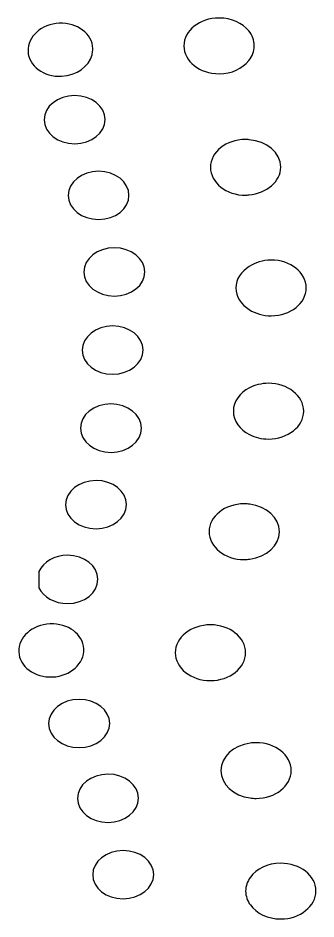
# Model space of a CAD drawing. Header units: centimetres. Extents: x -13.4 to 13.4, y -13.4 to 13.3.
# Drawn here: x 12.137 to 13.223, y -9.84 to -6.553 of the extents above; entities that cross this region are included whole.
import ezdxf

# ---------------------------------------------------------------- set-up
doc = ezdxf.new("R2010")
doc.units = ezdxf.units.CM
doc.header["$MEASUREMENT"] = 0
doc.layers.add('Layer 1', color=7, linetype='Continuous')

msp = doc.modelspace()

# ---------------------------------------------------------------- linework, layer by layer
at = {"layer": 'Layer 1', "color": 222, "lineweight": 25}
for points, knots in [([(12.28783, -6.57168), (12.35323, -6.56871), (12.4078, -6.61003), (12.4102, -6.66346), (12.4102, -6.66346), (12.4102, -6.66579), (12.40946, -6.66778), (12.40938, -6.67007), (12.40938, -6.67007), (12.40912, -6.67609), (12.40845, -6.68171), (12.40689, -6.68743), (12.40689, -6.68743), (12.39552, -6.72965), (12.35117, -6.76265), (12.2961, -6.76515), (12.2961, -6.76515), (12.2307, -6.76812), (12.17615, -6.72762), (12.17373, -6.6742), (12.17373, -6.6742), (12.17127, -6.62077), (12.22245, -6.57464), (12.28783, -6.57167), (12.28783, -6.57167), (12.28783, -6.57167), (12.28783, -6.57168), (12.28783, -6.57168)], [0, 0, 0, 0, 0.125, 0.125, 0.125, 0.125, 0.25, 0.25, 0.25, 0.25, 0.375, 0.375, 0.375, 0.375, 0.5, 0.5, 0.5, 0.5, 0.625, 0.625, 0.625, 0.625, 0.75, 0.75, 0.75, 0.75, 1, 1, 1, 1]), ([(12.86991, -6.55266), (12.91559, -6.55258), (12.95548, -6.57131), (12.97823, -6.59979), (12.97823, -6.59979), (12.99071, -6.61543), (12.99804, -6.63363), (12.99807, -6.65353), (12.99807, -6.65353), (12.99807, -6.67343), (12.99065, -6.69242), (12.97823, -6.7081), (12.97823, -6.7081), (12.95559, -6.73667), (12.91562, -6.75597), (12.86991, -6.75606), (12.86991, -6.75606), (12.79913, -6.75619), (12.74186, -6.71045), (12.74175, -6.65436), (12.74175, -6.65436), (12.74175, -6.59827), (12.79914, -6.5528), (12.86991, -6.55266)], [0, 0, 0, 0, 0.1428571, 0.1428571, 0.1428571, 0.1428571, 0.2857143, 0.2857143, 0.2857143, 0.2857143, 0.4285714, 0.4285714, 0.4285714, 0.4285714, 0.5714286, 0.5714286, 0.5714286, 0.5714286, 0.7142857, 0.7142857, 0.7142857, 0.7142857, 1, 1, 1, 1]), ([(12.34323, -6.83543), (12.40451, -6.83532), (12.4547, -6.87448), (12.45485, -6.92307), (12.45485, -6.92307), (12.45485, -6.97166), (12.40539, -7.01142), (12.34405, -7.01154), (12.34405, -7.01154), (12.28277, -7.01165), (12.23252, -6.97249), (12.23243, -6.9239), (12.23243, -6.9239), (12.23243, -6.87531), (12.28195, -6.83555), (12.34322, -6.83543), (12.34322, -6.83543), (12.34322, -6.83543), (12.34323, -6.83543), (12.34323, -6.83543)], [0, 0, 0, 0, 0.1666667, 0.1666667, 0.1666667, 0.1666667, 0.3333333, 0.3333333, 0.3333333, 0.3333333, 0.5, 0.5, 0.5, 0.5, 0.6666667, 0.6666667, 0.6666667, 0.6666667, 1, 1, 1, 1]), ([(12.96582, -6.99584), (12.97018, -6.99583), (12.97478, -6.99635), (12.97905, -6.99667), (12.97905, -6.99667), (13.04374, -7.00171), (13.09473, -7.04411), (13.09481, -7.09672), (13.09481, -7.09672), (13.09481, -7.14932), (13.04376, -7.1923), (12.97905, -7.19759), (12.97905, -7.19759), (12.97478, -7.19793), (12.971, -7.19924), (12.96665, -7.19924), (12.96665, -7.19924), (12.89587, -7.19937), (12.83859, -7.15363), (12.83849, -7.09754), (12.83849, -7.09754), (12.83849, -7.04145), (12.89505, -6.99598), (12.96582, -6.99584)], [0, 0, 0, 0, 0.1428571, 0.1428571, 0.1428571, 0.1428571, 0.2857143, 0.2857143, 0.2857143, 0.2857143, 0.4285714, 0.4285714, 0.4285714, 0.4285714, 0.5714286, 0.5714286, 0.5714286, 0.5714286, 0.7142857, 0.7142857, 0.7142857, 0.7142857, 1, 1, 1, 1]), ([(12.43087, -7.11159), (12.49215, -7.11148), (12.54158, -7.15147), (12.54166, -7.20006), (12.54166, -7.20006), (12.54166, -7.24865), (12.49215, -7.28759), (12.43087, -7.2877), (12.43087, -7.2877), (12.36959, -7.28781), (12.32016, -7.24865), (12.32008, -7.20006), (12.32008, -7.20006), (12.32008, -7.15147), (12.3696, -7.11171), (12.43087, -7.11159)], [0, 0, 0, 0, 0.2, 0.2, 0.2, 0.2, 0.4, 0.4, 0.4, 0.4, 0.6, 0.6, 0.6, 0.6, 1, 1, 1, 1]), ([(12.48792, -7.39106), (12.5492, -7.39095), (12.59941, -7.43014), (12.59954, -7.4787), (12.59954, -7.4787), (12.59954, -7.52729), (12.55002, -7.56705), (12.48875, -7.56717), (12.48875, -7.56717), (12.42747, -7.56728), (12.37728, -7.52812), (12.37713, -7.47953), (12.37713, -7.47953), (12.37713, -7.43094), (12.42659, -7.39118), (12.48793, -7.39106), (12.48793, -7.39106), (12.48793, -7.39106), (12.48792, -7.39106), (12.48792, -7.39106)], [0, 0, 0, 0, 0.1666667, 0.1666667, 0.1666667, 0.1666667, 0.3333333, 0.3333333, 0.3333333, 0.3333333, 0.5, 0.5, 0.5, 0.5, 0.6666667, 0.6666667, 0.6666667, 0.6666667, 1, 1, 1, 1]), ([(13.05926, -7.43571), (13.13, -7.43558), (13.18732, -7.48132), (13.18742, -7.53741), (13.18742, -7.53741), (13.18742, -7.5935), (13.13082, -7.63897), (13.06009, -7.63911), (13.06009, -7.63911), (13.02976, -7.63916), (13.00186, -7.63069), (12.97989, -7.61679), (12.97989, -7.61679), (12.95057, -7.59823), (12.93116, -7.56949), (12.93111, -7.53741), (12.93111, -7.53741), (12.93111, -7.50533), (12.95068, -7.47754), (12.97989, -7.45886), (12.97989, -7.45886), (13.00177, -7.44487), (13.02894, -7.43577), (13.05927, -7.43571), (13.05927, -7.43571), (13.05927, -7.43571), (13.05926, -7.43571), (13.05926, -7.43571)], [0, 0, 0, 0, 0.125, 0.125, 0.125, 0.125, 0.25, 0.25, 0.25, 0.25, 0.375, 0.375, 0.375, 0.375, 0.5, 0.5, 0.5, 0.5, 0.625, 0.625, 0.625, 0.625, 0.75, 0.75, 0.75, 0.75, 1, 1, 1, 1]), ([(12.48213, -7.67631), (12.54341, -7.6762), (12.59283, -7.71536), (12.59292, -7.76395), (12.59292, -7.76395), (12.59292, -7.81254), (12.5434, -7.8523), (12.48213, -7.85242), (12.48213, -7.85242), (12.42085, -7.85253), (12.37142, -7.81337), (12.37134, -7.76478), (12.37134, -7.76478), (12.37134, -7.71619), (12.42086, -7.67643), (12.48213, -7.67631)], [0, 0, 0, 0, 0.2, 0.2, 0.2, 0.2, 0.4, 0.4, 0.4, 0.4, 0.6, 0.6, 0.6, 0.6, 1, 1, 1, 1]), ([(13.04933, -7.8855), (13.12007, -7.88537), (13.17822, -7.93111), (13.17831, -7.9872), (13.17831, -7.9872), (13.17831, -8.04329), (13.12088, -8.08876), (13.05015, -8.0889), (13.05015, -8.0889), (13.02459, -8.08895), (13.00066, -8.08252), (12.9807, -8.07236), (12.9807, -8.07236), (12.94528, -8.05433), (12.92206, -8.02306), (12.92199, -7.9872), (12.92199, -7.9872), (12.92199, -7.95134), (12.94527, -7.9202), (12.9807, -7.90204), (12.9807, -7.90204), (13.00068, -7.8918), (13.02381, -7.88555), (13.04932, -7.8855), (13.04932, -7.8855), (13.04932, -7.8855), (13.04933, -7.8855), (13.04933, -7.8855)], [0, 0, 0, 0, 0.125, 0.125, 0.125, 0.125, 0.25, 0.25, 0.25, 0.25, 0.375, 0.375, 0.375, 0.375, 0.5, 0.5, 0.5, 0.5, 0.625, 0.625, 0.625, 0.625, 0.75, 0.75, 0.75, 0.75, 1, 1, 1, 1]), ([(12.47552, -7.96074), (12.5368, -7.96063), (12.58699, -8.00062), (12.58714, -8.04921), (12.58714, -8.04921), (12.58714, -8.0978), (12.53768, -8.13756), (12.47634, -8.13768), (12.47634, -8.13768), (12.41506, -8.13779), (12.36481, -8.0978), (12.36472, -8.04921), (12.36472, -8.04921), (12.36472, -8.00062), (12.41424, -7.96086), (12.47551, -7.96074), (12.47551, -7.96074), (12.47551, -7.96074), (12.47552, -7.96074), (12.47552, -7.96074)], [0, 0, 0, 0, 0.1666667, 0.1666667, 0.1666667, 0.1666667, 0.3333333, 0.3333333, 0.3333333, 0.3333333, 0.5, 0.5, 0.5, 0.5, 0.6666667, 0.6666667, 0.6666667, 0.6666667, 1, 1, 1, 1]), ([(12.42178, -8.2402), (12.48306, -8.24009), (12.5325, -8.27925), (12.53257, -8.32784), (12.53257, -8.32784), (12.53257, -8.37643), (12.48303, -8.41619), (12.42178, -8.41631), (12.42178, -8.41631), (12.3605, -8.41642), (12.31025, -8.37726), (12.31016, -8.32867), (12.31016, -8.32867), (12.31016, -8.28008), (12.36044, -8.24032), (12.42178, -8.2402)], [0, 0, 0, 0, 0.2, 0.2, 0.2, 0.2, 0.4, 0.4, 0.4, 0.4, 0.6, 0.6, 0.6, 0.6, 1, 1, 1, 1]), ([(12.96169, -8.32537), (12.96853, -8.32536), (12.97498, -8.32621), (12.98153, -8.32702), (12.98153, -8.32702), (13.04274, -8.33457), (13.08969, -8.37637), (13.08985, -8.42707), (13.08985, -8.42707), (13.08985, -8.47777), (13.04271, -8.51933), (12.98153, -8.52712), (12.98153, -8.52712), (12.97498, -8.52796), (12.96853, -8.52879), (12.96169, -8.52877), (12.96169, -8.52877), (12.89091, -8.5289), (12.83369, -8.48316), (12.83353, -8.42707), (12.83353, -8.42707), (12.83353, -8.37095), (12.89091, -8.32551), (12.96169, -8.32537)], [0, 0, 0, 0, 0.1428571, 0.1428571, 0.1428571, 0.1428571, 0.2857143, 0.2857143, 0.2857143, 0.2857143, 0.4285714, 0.4285714, 0.4285714, 0.4285714, 0.5714286, 0.5714286, 0.5714286, 0.5714286, 0.7142857, 0.7142857, 0.7142857, 0.7142857, 1, 1, 1, 1]), ([(12.31759, -8.51306), (12.37887, -8.51295), (12.42824, -8.55211), (12.42839, -8.6007), (12.42839, -8.6007), (12.42839, -8.64929), (12.37893, -8.68905), (12.31759, -8.68917), (12.31759, -8.68917), (12.26972, -8.68925), (12.22916, -8.66492), (12.21341, -8.63129), (12.21341, -8.63129), (12.21341, -8.63129), (12.21341, -8.57176), (12.21341, -8.57176), (12.21341, -8.57176), (12.22909, -8.53797), (12.26977, -8.51315), (12.31759, -8.51306)], [0, 0, 0, 0, 0.1666667, 0.1666667, 0.1666667, 0.1666667, 0.3333333, 0.3333333, 0.3333333, 0.3333333, 0.5, 0.5, 0.5, 0.5, 0.6666667, 0.6666667, 0.6666667, 0.6666667, 1, 1, 1, 1]), ([(12.25393, -8.76358), (12.31933, -8.76061), (12.37474, -8.80111), (12.37713, -8.85453), (12.37713, -8.85453), (12.37956, -8.90795), (12.32841, -8.95409), (12.26303, -8.95706), (12.26303, -8.95706), (12.19763, -8.96003), (12.14226, -8.91871), (12.13983, -8.86528), (12.13983, -8.86528), (12.1374, -8.81185), (12.18853, -8.76655), (12.25393, -8.76358)], [0, 0, 0, 0, 0.2, 0.2, 0.2, 0.2, 0.4, 0.4, 0.4, 0.4, 0.6, 0.6, 0.6, 0.6, 1, 1, 1, 1]), ([(12.83849, -8.76689), (12.90923, -8.76676), (12.96655, -8.8125), (12.96665, -8.86859), (12.96665, -8.86859), (12.96665, -8.92468), (12.90926, -8.97015), (12.83849, -8.97029), (12.83849, -8.97029), (12.76771, -8.97042), (12.71043, -8.92468), (12.71033, -8.86859), (12.71033, -8.86859), (12.71033, -8.8125), (12.76765, -8.76703), (12.83849, -8.76689)], [0, 0, 0, 0, 0.2, 0.2, 0.2, 0.2, 0.4, 0.4, 0.4, 0.4, 0.6, 0.6, 0.6, 0.6, 1, 1, 1, 1]), ([(12.35976, -9.03892), (12.42104, -9.03881), (12.47124, -9.07797), (12.47138, -9.12656), (12.47138, -9.12656), (12.47138, -9.17515), (12.42104, -9.21491), (12.35976, -9.21503), (12.35976, -9.21503), (12.29848, -9.21514), (12.24906, -9.17598), (12.24897, -9.12739), (12.24897, -9.12739), (12.24897, -9.0788), (12.29849, -9.03904), (12.35976, -9.03892)], [0, 0, 0, 0, 0.2, 0.2, 0.2, 0.2, 0.4, 0.4, 0.4, 0.4, 0.6, 0.6, 0.6, 0.6, 1, 1, 1, 1]), ([(13.00469, -9.19684), (13.07543, -9.19671), (13.13269, -9.24245), (13.13285, -9.29854), (13.13285, -9.29854), (13.13285, -9.35463), (13.07543, -9.4001), (13.00469, -9.40024), (13.00469, -9.40024), (12.9973, -9.40025), (12.99021, -9.39953), (12.98319, -9.39859), (12.98319, -9.39859), (12.92269, -9.39055), (12.87668, -9.34881), (12.87653, -9.29854), (12.87653, -9.29854), (12.87653, -9.24827), (12.92272, -9.20677), (12.98319, -9.19849), (12.98319, -9.19849), (12.9902, -9.19752), (12.9973, -9.19685), (13.00469, -9.19684)], [0, 0, 0, 0, 0.1428571, 0.1428571, 0.1428571, 0.1428571, 0.2857143, 0.2857143, 0.2857143, 0.2857143, 0.4285714, 0.4285714, 0.4285714, 0.4285714, 0.5714286, 0.5714286, 0.5714286, 0.5714286, 0.7142857, 0.7142857, 0.7142857, 0.7142857, 1, 1, 1, 1]), ([(12.46477, -9.31177), (12.52605, -9.31166), (12.5763, -9.35082), (12.57639, -9.39941), (12.57639, -9.39941), (12.57639, -9.448), (12.52687, -9.48776), (12.4656, -9.48788), (12.4656, -9.48788), (12.40432, -9.48799), (12.35413, -9.44883), (12.35398, -9.40024), (12.35398, -9.40024), (12.35398, -9.35165), (12.40344, -9.31189), (12.46478, -9.31177), (12.46478, -9.31177), (12.46478, -9.31177), (12.46477, -9.31177), (12.46477, -9.31177)], [0, 0, 0, 0, 0.1666667, 0.1666667, 0.1666667, 0.1666667, 0.3333333, 0.3333333, 0.3333333, 0.3333333, 0.5, 0.5, 0.5, 0.5, 0.6666667, 0.6666667, 0.6666667, 0.6666667, 1, 1, 1, 1]), ([(12.52017, -9.59041), (12.58149, -9.5903), (12.63172, -9.62946), (12.63179, -9.67805), (12.63179, -9.67805), (12.63179, -9.72664), (12.58145, -9.7664), (12.52017, -9.76652), (12.52017, -9.76652), (12.45889, -9.76663), (12.40946, -9.72747), (12.40938, -9.67888), (12.40938, -9.67888), (12.40938, -9.63029), (12.4589, -9.59053), (12.52017, -9.59041)], [0, 0, 0, 0, 0.2, 0.2, 0.2, 0.2, 0.4, 0.4, 0.4, 0.4, 0.6, 0.6, 0.6, 0.6, 1, 1, 1, 1]), ([(13.09398, -9.63671), (13.16472, -9.63658), (13.22286, -9.68149), (13.22296, -9.73758), (13.22296, -9.73758), (13.22296, -9.7937), (13.1656, -9.83997), (13.0948, -9.84011), (13.0948, -9.84011), (13.04725, -9.84019), (13.00612, -9.81927), (12.98401, -9.78885), (12.98401, -9.78885), (12.9732, -9.77397), (12.96668, -9.75687), (12.96665, -9.73841), (12.96665, -9.73841), (12.96665, -9.71999), (12.97316, -9.7029), (12.98401, -9.68797), (12.98401, -9.68797), (13.00611, -9.65746), (13.04643, -9.6368), (13.09398, -9.63671)], [0, 0, 0, 0, 0.1428571, 0.1428571, 0.1428571, 0.1428571, 0.2857143, 0.2857143, 0.2857143, 0.2857143, 0.4285714, 0.4285714, 0.4285714, 0.4285714, 0.5714286, 0.5714286, 0.5714286, 0.5714286, 0.7142857, 0.7142857, 0.7142857, 0.7142857, 1, 1, 1, 1])]:
    msp.add_open_spline(points, degree=3, knots=knots, dxfattribs=at)

doc.saveas('drawing.dxf')
